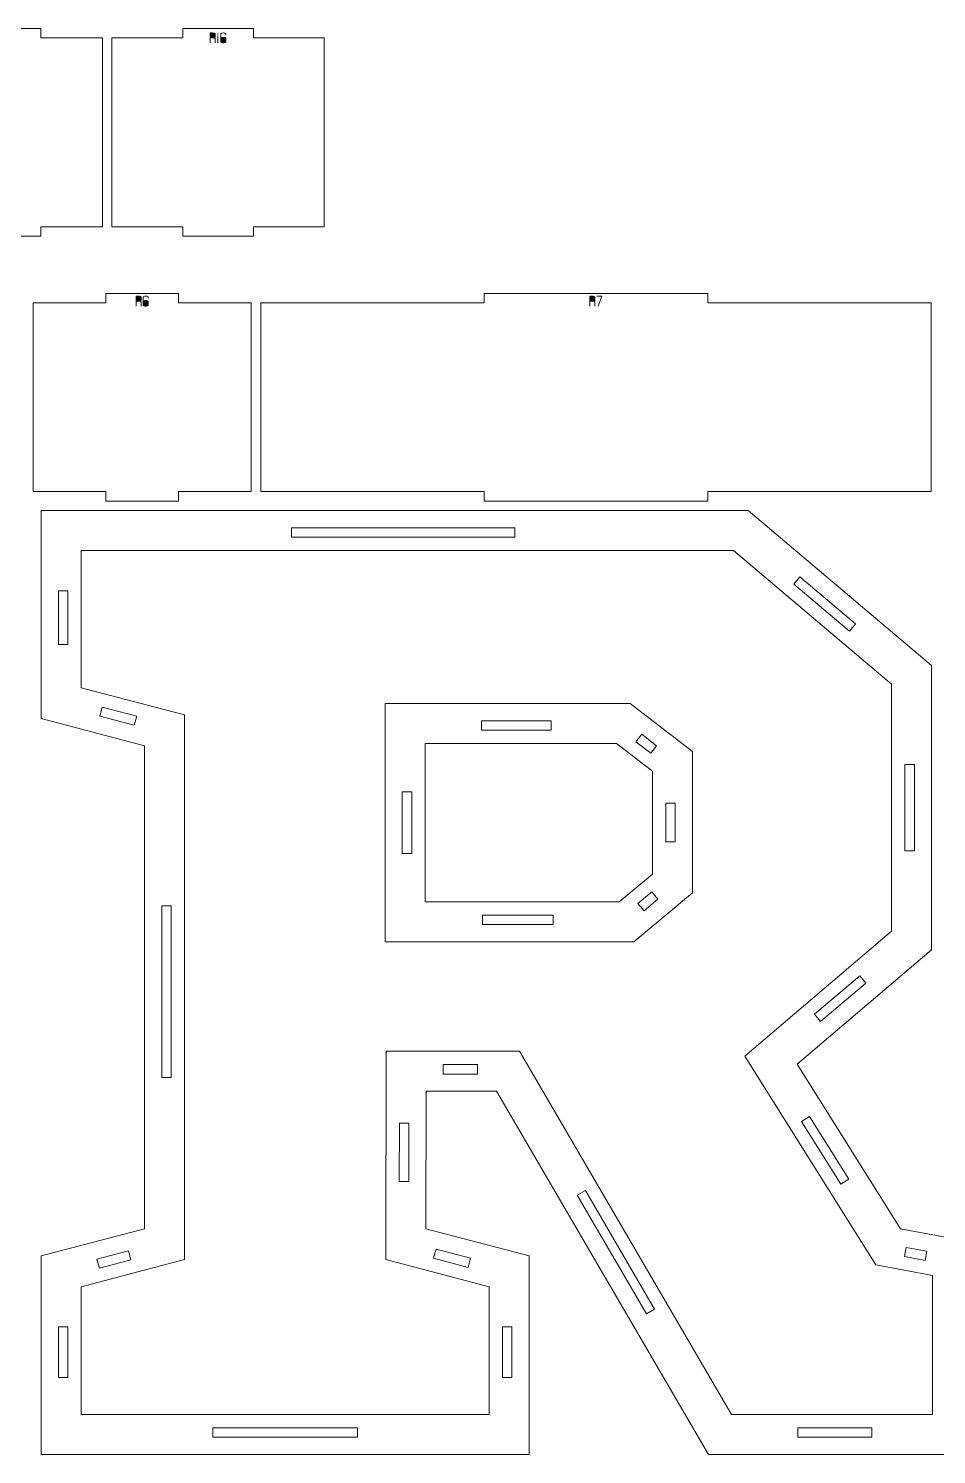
# Model space of a CAD drawing. Header units: centimetres. Extents: x -249 to 275, y -506 to 461.
# Drawn here: x 67.51 to 96.38, y 31.36 to 76.68 of the extents above; entities that cross this region are included whole.
import ezdxf

# ---------------------------------------------------------------- set-up
doc = ezdxf.new("R2010")
doc.units = ezdxf.units.CM
doc.header["$MEASUREMENT"] = 0
doc.layers.add('Capa 1', color=7, linetype='Continuous')

msp = doc.modelspace()

# ---------------------------------------------------------------- hatches: boundary and pattern name
at = {"layer": 'Capa 1', "true_color": 0x3e4095}
h = msp.add_hatch(color=175, dxfattribs=at)
edge = h.paths.add_edge_path()
edge.add_spline(control_points=[(73.36026, 76.38136), (73.39267, 76.3835), (73.41453, 76.3877), (73.42584, 76.39397), (73.43716, 76.40024), (73.44281, 76.40735), (73.44281, 76.4153), (73.44281, 76.4153), (73.44281, 76.50106), (73.44281, 76.50106), (73.44281, 76.51084), (73.43479, 76.51917), (73.41874, 76.52605), (73.40268, 76.53293), (73.38319, 76.53637), (73.36026, 76.53637), (73.36026, 76.53637), (73.28551, 76.53637), (73.28551, 76.53637), (73.28551, 76.53637), (73.28551, 76.38136), (73.28551, 76.38136), (73.28551, 76.38136), (73.36026, 76.38136), (73.36026, 76.38136)], knot_values=[0, 0, 0, 0, 0.125, 0.125, 0.125, 0.25, 0.25, 0.25, 0.375, 0.375, 0.375, 0.5, 0.5, 0.5, 0.625, 0.625, 0.625, 0.75, 0.75, 0.75, 0.875, 0.875, 0.875, 1, 1, 1, 1], degree=3, periodic=1)
h = msp.add_hatch(color=175, dxfattribs=at)
edge = h.paths.add_edge_path()
edge.add_spline(control_points=[(73.28551, 76.21993), (73.28551, 76.21993), (73.28551, 76.53637), (73.28551, 76.53637), (73.28551, 76.53637), (73.36026, 76.53637), (73.36026, 76.53637), (73.38319, 76.53637), (73.40268, 76.53293), (73.41874, 76.52605), (73.43479, 76.51917), (73.44281, 76.51084), (73.44281, 76.50106), (73.44281, 76.50106), (73.44281, 76.4153), (73.44281, 76.4153), (73.44281, 76.40735), (73.43716, 76.40024), (73.42584, 76.39397), (73.41453, 76.3877), (73.39267, 76.3835), (73.36026, 76.38136), (73.39267, 76.37922), (73.41453, 76.37502), (73.42584, 76.36875), (73.43716, 76.36248), (73.44281, 76.35537), (73.44281, 76.34742), (73.44281, 76.34742), (73.44281, 76.21993), (73.44281, 76.21993), (73.44281, 76.21993), (73.44281, 76.34742), (73.44281, 76.34742), (73.44281, 76.35537), (73.43716, 76.36248), (73.42584, 76.36875), (73.41453, 76.37502), (73.39267, 76.37922), (73.36026, 76.38136), (73.36026, 76.38136), (73.28551, 76.38136), (73.28551, 76.38136), (73.28551, 76.38136), (73.28551, 76.21993), (73.28551, 76.21993)], knot_values=[0, 0, 0, 0, 0.06666667, 0.06666667, 0.06666667, 0.13333333, 0.13333333, 0.13333333, 0.2, 0.2, 0.2, 0.26666667, 0.26666667, 0.26666667, 0.33333333, 0.33333333, 0.33333333, 0.4, 0.4, 0.4, 0.46666667, 0.46666667, 0.46666667, 0.53333333, 0.53333333, 0.53333333, 0.6, 0.6, 0.6, 0.66666667, 0.66666667, 0.66666667, 0.73333333, 0.73333333, 0.73333333, 0.8, 0.8, 0.8, 0.86666667, 0.86666667, 0.86666667, 0.93333333, 0.93333333, 0.93333333, 1, 1, 1, 1], degree=3, periodic=1)
h = msp.add_hatch(color=175, dxfattribs=at)
edge = h.paths.add_edge_path()
edge.add_spline(control_points=[(73.52077, 76.48271), (73.52077, 76.48271), (73.52123, 76.51527), (73.52123, 76.51527), (73.52123, 76.51527), (73.52077, 76.48271), (73.52077, 76.48271)], knot_values=[0, 0, 0, 0, 0.5, 0.5, 0.5, 1, 1, 1, 1], degree=3, periodic=1)
h = msp.add_hatch(color=175, dxfattribs=at)
edge = h.paths.add_edge_path()
edge.add_spline(control_points=[(73.52077, 76.21993), (73.52077, 76.21993), (73.52077, 76.45382), (73.52077, 76.45382), (73.52077, 76.45382), (73.52077, 76.21993), (73.52077, 76.21993)], knot_values=[0, 0, 0, 0, 0.5, 0.5, 0.5, 1, 1, 1, 1], degree=3, periodic=1)
h = msp.add_hatch(color=175, dxfattribs=at)
edge = h.paths.add_edge_path()
edge.add_spline(control_points=[(73.69826, 76.21993), (73.67472, 76.21993), (73.65507, 76.22337), (73.63933, 76.23025), (73.62358, 76.23713), (73.61571, 76.24546), (73.61571, 76.25524), (73.61571, 76.25524), (73.61571, 76.3621), (73.61571, 76.3621), (73.61571, 76.3621), (73.61571, 76.50106), (73.61571, 76.50106), (73.61571, 76.51084), (73.62358, 76.51917), (73.63933, 76.52605), (73.65507, 76.53293), (73.67472, 76.53637), (73.69826, 76.53637), (73.7218, 76.53637), (73.74145, 76.53293), (73.75719, 76.52605), (73.77294, 76.51917), (73.78081, 76.51084), (73.78081, 76.50106), (73.78081, 76.50106), (73.78081, 76.47538), (73.78081, 76.47538), (73.78081, 76.47538), (73.78081, 76.50106), (73.78081, 76.50106), (73.78081, 76.51084), (73.77294, 76.51917), (73.75719, 76.52605), (73.74145, 76.53293), (73.7218, 76.53637), (73.69826, 76.53637), (73.67472, 76.53637), (73.65507, 76.53293), (73.63933, 76.52605), (73.62358, 76.51917), (73.61571, 76.51084), (73.61571, 76.50106), (73.61571, 76.50106), (73.61571, 76.3621), (73.61571, 76.3621), (73.61571, 76.37127), (73.62526, 76.37945), (73.64437, 76.38663), (73.66348, 76.39382), (73.68144, 76.39741), (73.69826, 76.39741), (73.7218, 76.39741), (73.74145, 76.39397), (73.75719, 76.38709), (73.77294, 76.38021), (73.78081, 76.37188), (73.78081, 76.3621), (73.78081, 76.3621), (73.78081, 76.25524), (73.78081, 76.25524), (73.78081, 76.24546), (73.77294, 76.23713), (73.75719, 76.23025), (73.74145, 76.22337), (73.7218, 76.21993), (73.69826, 76.21993)], knot_values=[0, 0, 0, 0, 0.04545455, 0.04545455, 0.04545455, 0.09090909, 0.09090909, 0.09090909, 0.13636364, 0.13636364, 0.13636364, 0.18181818, 0.18181818, 0.18181818, 0.22727273, 0.22727273, 0.22727273, 0.27272727, 0.27272727, 0.27272727, 0.31818182, 0.31818182, 0.31818182, 0.36363636, 0.36363636, 0.36363636, 0.40909091, 0.40909091, 0.40909091, 0.45454545, 0.45454545, 0.45454545, 0.5, 0.5, 0.5, 0.54545455, 0.54545455, 0.54545455, 0.59090909, 0.59090909, 0.59090909, 0.63636364, 0.63636364, 0.63636364, 0.68181818, 0.68181818, 0.68181818, 0.72727273, 0.72727273, 0.72727273, 0.77272727, 0.77272727, 0.77272727, 0.81818182, 0.81818182, 0.81818182, 0.86363636, 0.86363636, 0.86363636, 0.90909091, 0.90909091, 0.90909091, 0.95454545, 0.95454545, 0.95454545, 1, 1, 1, 1], degree=3, periodic=1)
h = msp.add_hatch(color=175, dxfattribs=at)
edge = h.paths.add_edge_path()
edge.add_spline(control_points=[(73.61571, 76.25524), (73.61571, 76.24546), (73.62358, 76.23713), (73.63933, 76.23025), (73.65507, 76.22337), (73.67472, 76.21993), (73.69826, 76.21993), (73.7218, 76.21993), (73.74145, 76.22337), (73.75719, 76.23025), (73.77294, 76.23713), (73.78081, 76.24546), (73.78081, 76.25524), (73.78081, 76.25524), (73.78081, 76.3621), (73.78081, 76.3621), (73.78081, 76.37188), (73.77294, 76.38021), (73.75719, 76.38709), (73.74145, 76.39397), (73.7218, 76.39741), (73.69826, 76.39741), (73.68144, 76.39741), (73.66348, 76.39382), (73.64437, 76.38663), (73.62526, 76.37945), (73.61571, 76.37127), (73.61571, 76.3621), (73.61571, 76.3621), (73.61571, 76.25524), (73.61571, 76.25524)], knot_values=[0, 0, 0, 0, 0.1, 0.1, 0.1, 0.2, 0.2, 0.2, 0.3, 0.3, 0.3, 0.4, 0.4, 0.4, 0.5, 0.5, 0.5, 0.6, 0.6, 0.6, 0.7, 0.7, 0.7, 0.8, 0.8, 0.8, 0.9, 0.9, 0.9, 1, 1, 1, 1], degree=3, periodic=1)
h = msp.add_hatch(color=175, dxfattribs=at)
edge = h.paths.add_edge_path()
edge.add_spline(control_points=[(71.00427, 68.01522), (71.03668, 68.01736), (71.05854, 68.02156), (71.06985, 68.02783), (71.08117, 68.0341), (71.08682, 68.04121), (71.08682, 68.04916), (71.08682, 68.04916), (71.08682, 68.13492), (71.08682, 68.13492), (71.08682, 68.1447), (71.0788, 68.15303), (71.06275, 68.15991), (71.04669, 68.16679), (71.0272, 68.17023), (71.00427, 68.17023), (71.00427, 68.17023), (70.92952, 68.17023), (70.92952, 68.17023), (70.92952, 68.17023), (70.92952, 68.01522), (70.92952, 68.01522), (70.92952, 68.01522), (71.00427, 68.01522), (71.00427, 68.01522)], knot_values=[0, 0, 0, 0, 0.125, 0.125, 0.125, 0.25, 0.25, 0.25, 0.375, 0.375, 0.375, 0.5, 0.5, 0.5, 0.625, 0.625, 0.625, 0.75, 0.75, 0.75, 0.875, 0.875, 0.875, 1, 1, 1, 1], degree=3, periodic=1)
h = msp.add_hatch(color=175, dxfattribs=at)
edge = h.paths.add_edge_path()
edge.add_spline(control_points=[(70.92952, 67.85379), (70.92952, 67.85379), (70.92952, 68.17023), (70.92952, 68.17023), (70.92952, 68.17023), (71.00427, 68.17023), (71.00427, 68.17023), (71.0272, 68.17023), (71.04669, 68.16679), (71.06275, 68.15991), (71.0788, 68.15303), (71.08682, 68.1447), (71.08682, 68.13492), (71.08682, 68.13492), (71.08682, 68.04916), (71.08682, 68.04916), (71.08682, 68.04121), (71.08117, 68.0341), (71.06985, 68.02783), (71.05854, 68.02156), (71.03668, 68.01736), (71.00427, 68.01522), (71.03668, 68.01308), (71.05854, 68.00888), (71.06985, 68.00261), (71.08117, 67.99634), (71.08682, 67.98923), (71.08682, 67.98128), (71.08682, 67.98128), (71.08682, 67.85379), (71.08682, 67.85379), (71.08682, 67.85379), (71.08682, 67.98128), (71.08682, 67.98128), (71.08682, 67.98923), (71.08117, 67.99634), (71.06985, 68.00261), (71.05854, 68.00888), (71.03668, 68.01308), (71.00427, 68.01522), (71.00427, 68.01522), (70.92952, 68.01522), (70.92952, 68.01522), (70.92952, 68.01522), (70.92952, 67.85379), (70.92952, 67.85379)], knot_values=[0, 0, 0, 0, 0.06666667, 0.06666667, 0.06666667, 0.13333333, 0.13333333, 0.13333333, 0.2, 0.2, 0.2, 0.26666667, 0.26666667, 0.26666667, 0.33333333, 0.33333333, 0.33333333, 0.4, 0.4, 0.4, 0.46666667, 0.46666667, 0.46666667, 0.53333333, 0.53333333, 0.53333333, 0.6, 0.6, 0.6, 0.66666667, 0.66666667, 0.66666667, 0.73333333, 0.73333333, 0.73333333, 0.8, 0.8, 0.8, 0.86666667, 0.86666667, 0.86666667, 0.93333333, 0.93333333, 0.93333333, 1, 1, 1, 1], degree=3, periodic=1)
h = msp.add_hatch(color=175, dxfattribs=at)
edge = h.paths.add_edge_path()
edge.add_spline(control_points=[(71.2322, 67.85379), (71.20866, 67.85379), (71.18901, 67.85723), (71.17327, 67.86411), (71.15752, 67.87099), (71.14965, 67.87932), (71.14965, 67.8891), (71.14965, 67.8891), (71.14965, 67.99596), (71.14965, 67.99596), (71.14965, 67.99596), (71.14965, 68.13492), (71.14965, 68.13492), (71.14965, 68.1447), (71.15752, 68.15303), (71.17327, 68.15991), (71.18901, 68.16679), (71.20866, 68.17023), (71.2322, 68.17023), (71.25574, 68.17023), (71.27539, 68.16679), (71.29113, 68.15991), (71.30688, 68.15303), (71.31475, 68.1447), (71.31475, 68.13492), (71.31475, 68.13492), (71.31475, 68.10924), (71.31475, 68.10924), (71.31475, 68.10924), (71.31475, 68.13492), (71.31475, 68.13492), (71.31475, 68.1447), (71.30688, 68.15303), (71.29113, 68.15991), (71.27539, 68.16679), (71.25574, 68.17023), (71.2322, 68.17023), (71.20866, 68.17023), (71.18901, 68.16679), (71.17327, 68.15991), (71.15752, 68.15303), (71.14965, 68.1447), (71.14965, 68.13492), (71.14965, 68.13492), (71.14965, 67.99596), (71.14965, 67.99596), (71.14965, 68.00513), (71.1592, 68.01331), (71.17831, 68.02049), (71.19742, 68.02768), (71.21538, 68.03127), (71.2322, 68.03127), (71.25574, 68.03127), (71.27539, 68.02783), (71.29113, 68.02095), (71.30688, 68.01407), (71.31475, 68.00574), (71.31475, 67.99596), (71.31475, 67.99596), (71.31475, 67.8891), (71.31475, 67.8891), (71.31475, 67.87932), (71.30688, 67.87099), (71.29113, 67.86411), (71.27539, 67.85723), (71.25574, 67.85379), (71.2322, 67.85379)], knot_values=[0, 0, 0, 0, 0.04545455, 0.04545455, 0.04545455, 0.09090909, 0.09090909, 0.09090909, 0.13636364, 0.13636364, 0.13636364, 0.18181818, 0.18181818, 0.18181818, 0.22727273, 0.22727273, 0.22727273, 0.27272727, 0.27272727, 0.27272727, 0.31818182, 0.31818182, 0.31818182, 0.36363636, 0.36363636, 0.36363636, 0.40909091, 0.40909091, 0.40909091, 0.45454545, 0.45454545, 0.45454545, 0.5, 0.5, 0.5, 0.54545455, 0.54545455, 0.54545455, 0.59090909, 0.59090909, 0.59090909, 0.63636364, 0.63636364, 0.63636364, 0.68181818, 0.68181818, 0.68181818, 0.72727273, 0.72727273, 0.72727273, 0.77272727, 0.77272727, 0.77272727, 0.81818182, 0.81818182, 0.81818182, 0.86363636, 0.86363636, 0.86363636, 0.90909091, 0.90909091, 0.90909091, 0.95454545, 0.95454545, 0.95454545, 1, 1, 1, 1], degree=3, periodic=1)
h = msp.add_hatch(color=175, dxfattribs=at)
edge = h.paths.add_edge_path()
edge.add_spline(control_points=[(71.14965, 67.8891), (71.14965, 67.87932), (71.15752, 67.87099), (71.17327, 67.86411), (71.18901, 67.85723), (71.20866, 67.85379), (71.2322, 67.85379), (71.25574, 67.85379), (71.27539, 67.85723), (71.29113, 67.86411), (71.30688, 67.87099), (71.31475, 67.87932), (71.31475, 67.8891), (71.31475, 67.8891), (71.31475, 67.99596), (71.31475, 67.99596), (71.31475, 68.00574), (71.30688, 68.01407), (71.29113, 68.02095), (71.27539, 68.02783), (71.25574, 68.03127), (71.2322, 68.03127), (71.21538, 68.03127), (71.19742, 68.02768), (71.17831, 68.02049), (71.1592, 68.01331), (71.14965, 68.00513), (71.14965, 67.99596), (71.14965, 67.99596), (71.14965, 67.8891), (71.14965, 67.8891)], knot_values=[0, 0, 0, 0, 0.1, 0.1, 0.1, 0.2, 0.2, 0.2, 0.3, 0.3, 0.3, 0.4, 0.4, 0.4, 0.5, 0.5, 0.5, 0.6, 0.6, 0.6, 0.7, 0.7, 0.7, 0.8, 0.8, 0.8, 0.9, 0.9, 0.9, 1, 1, 1, 1], degree=3, periodic=1)
h = msp.add_hatch(color=175, dxfattribs=at)
edge = h.paths.add_edge_path()
edge.add_spline(control_points=[(85.4336, 68.01522), (85.46601, 68.01736), (85.48787, 68.02156), (85.49918, 68.02783), (85.5105, 68.0341), (85.51615, 68.04121), (85.51615, 68.04916), (85.51615, 68.04916), (85.51615, 68.13492), (85.51615, 68.13492), (85.51615, 68.1447), (85.50813, 68.15303), (85.49208, 68.15991), (85.47602, 68.16679), (85.45653, 68.17023), (85.4336, 68.17023), (85.4336, 68.17023), (85.35885, 68.17023), (85.35885, 68.17023), (85.35885, 68.17023), (85.35885, 68.01522), (85.35885, 68.01522), (85.35885, 68.01522), (85.4336, 68.01522), (85.4336, 68.01522)], knot_values=[0, 0, 0, 0, 0.125, 0.125, 0.125, 0.25, 0.25, 0.25, 0.375, 0.375, 0.375, 0.5, 0.5, 0.5, 0.625, 0.625, 0.625, 0.75, 0.75, 0.75, 0.875, 0.875, 0.875, 1, 1, 1, 1], degree=3, periodic=1)
h = msp.add_hatch(color=175, dxfattribs=at)
edge = h.paths.add_edge_path()
edge.add_spline(control_points=[(85.35885, 67.85379), (85.35885, 67.85379), (85.35885, 68.17023), (85.35885, 68.17023), (85.35885, 68.17023), (85.4336, 68.17023), (85.4336, 68.17023), (85.45653, 68.17023), (85.47602, 68.16679), (85.49208, 68.15991), (85.50813, 68.15303), (85.51615, 68.1447), (85.51615, 68.13492), (85.51615, 68.13492), (85.51615, 68.04916), (85.51615, 68.04916), (85.51615, 68.04121), (85.5105, 68.0341), (85.49918, 68.02783), (85.48787, 68.02156), (85.46601, 68.01736), (85.4336, 68.01522), (85.46601, 68.01308), (85.48787, 68.00888), (85.49918, 68.00261), (85.5105, 67.99634), (85.51615, 67.98923), (85.51615, 67.98128), (85.51615, 67.98128), (85.51615, 67.85379), (85.51615, 67.85379), (85.51615, 67.85379), (85.51615, 67.98128), (85.51615, 67.98128), (85.51615, 67.98923), (85.5105, 67.99634), (85.49918, 68.00261), (85.48787, 68.00888), (85.46601, 68.01308), (85.4336, 68.01522), (85.4336, 68.01522), (85.35885, 68.01522), (85.35885, 68.01522), (85.35885, 68.01522), (85.35885, 67.85379), (85.35885, 67.85379)], knot_values=[0, 0, 0, 0, 0.06666667, 0.06666667, 0.06666667, 0.13333333, 0.13333333, 0.13333333, 0.2, 0.2, 0.2, 0.26666667, 0.26666667, 0.26666667, 0.33333333, 0.33333333, 0.33333333, 0.4, 0.4, 0.4, 0.46666667, 0.46666667, 0.46666667, 0.53333333, 0.53333333, 0.53333333, 0.6, 0.6, 0.6, 0.66666667, 0.66666667, 0.66666667, 0.73333333, 0.73333333, 0.73333333, 0.8, 0.8, 0.8, 0.86666667, 0.86666667, 0.86666667, 0.93333333, 0.93333333, 0.93333333, 1, 1, 1, 1], degree=3, periodic=1)
h = msp.add_hatch(color=175, dxfattribs=at)
edge = h.paths.add_edge_path()
edge.add_spline(control_points=[(85.6175, 67.85379), (85.6175, 67.85379), (85.73858, 68.17023), (85.73858, 68.17023), (85.73858, 68.17023), (85.57898, 68.17023), (85.57898, 68.17023), (85.57898, 68.17023), (85.73858, 68.17023), (85.73858, 68.17023), (85.73858, 68.17023), (85.6175, 67.85379), (85.6175, 67.85379)], knot_values=[0, 0, 0, 0, 0.25, 0.25, 0.25, 0.5, 0.5, 0.5, 0.75, 0.75, 0.75, 1, 1, 1, 1], degree=3, periodic=1)

# ---------------------------------------------------------------- linework, layer by layer
at = {"layer": 'Capa 1', "color": 240, "lineweight": 20}
for points in [[(63.98243, 76.37713), (63.98243, 76.37713), (63.98243, 70.37713), (63.98243, 70.37713), (63.98243, 70.37713), (65.94047, 70.37713), (65.94047, 70.37713), (65.94047, 70.37713), (65.94047, 70.07713), (65.94047, 70.07713), (65.94047, 70.07713), (67.8985, 70.07713), (67.8985, 70.07713), (67.8985, 70.07713), (67.8985, 70.37713), (67.8985, 70.37713), (67.8985, 70.37713), (69.85654, 70.37713), (69.85654, 70.37713), (69.85654, 70.37713), (69.85654, 76.37713), (69.85654, 76.37713), (69.85654, 76.37713), (67.8985, 76.37713), (67.8985, 76.37713), (67.8985, 76.37713), (67.8985, 76.67713), (67.8985, 76.67713), (67.8985, 76.67713), (65.94047, 76.67713), (65.94047, 76.67713), (65.94047, 76.67713), (65.94047, 76.37713), (65.94047, 76.37713), (65.94047, 76.37713), (63.98243, 76.37713), (63.98243, 76.37713)], [(70.15654, 76.37713), (70.15654, 76.37713), (70.15654, 70.37713), (70.15654, 70.37713), (70.15654, 70.37713), (72.40762, 70.37713), (72.40762, 70.37713), (72.40762, 70.37713), (72.40762, 70.07713), (72.40762, 70.07713), (72.40762, 70.07713), (74.65869, 70.07713), (74.65869, 70.07713), (74.65869, 70.07713), (74.65869, 70.37713), (74.65869, 70.37713), (74.65869, 70.37713), (76.90977, 70.37713), (76.90977, 70.37713), (76.90977, 70.37713), (76.90977, 76.37713), (76.90977, 76.37713), (76.90977, 76.37713), (74.65869, 76.37713), (74.65869, 76.37713), (74.65869, 76.37713), (74.65869, 76.67713), (74.65869, 76.67713), (74.65869, 76.67713), (72.40762, 76.67713), (72.40762, 76.67713), (72.40762, 76.67713), (72.40762, 76.37713), (72.40762, 76.37713), (72.40762, 76.37713), (70.15654, 76.37713), (70.15654, 76.37713)], [(67.6553, 67.96019), (67.6553, 67.96019), (67.6553, 61.96019), (67.6553, 61.96019), (67.6553, 61.96019), (69.96653, 61.96019), (69.96653, 61.96019), (69.96653, 61.96019), (69.96653, 61.66019), (69.96653, 61.66019), (69.96653, 61.66019), (72.27776, 61.66019), (72.27776, 61.66019), (72.27776, 61.66019), (72.27776, 61.96019), (72.27776, 61.96019), (72.27776, 61.96019), (74.58898, 61.96019), (74.58898, 61.96019), (74.58898, 61.96019), (74.58898, 67.96019), (74.58898, 67.96019), (74.58898, 67.96019), (72.27776, 67.96019), (72.27776, 67.96019), (72.27776, 67.96019), (72.27776, 68.26019), (72.27776, 68.26019), (72.27776, 68.26019), (69.96653, 68.26019), (69.96653, 68.26019), (69.96653, 68.26019), (69.96653, 67.96019), (69.96653, 67.96019), (69.96653, 67.96019), (67.6553, 67.96019), (67.6553, 67.96019)], [(74.88898, 67.96019), (74.88898, 67.96019), (74.88898, 61.96019), (74.88898, 61.96019), (74.88898, 61.96019), (81.99547, 61.96019), (81.99547, 61.96019), (81.99547, 61.96019), (81.99547, 61.66019), (81.99547, 61.66019), (81.99547, 61.66019), (89.10196, 61.66019), (89.10196, 61.66019), (89.10196, 61.66019), (89.10196, 61.96019), (89.10196, 61.96019), (89.10196, 61.96019), (96.20845, 61.96019), (96.20845, 61.96019), (96.20845, 61.96019), (96.20845, 67.96019), (96.20845, 67.96019), (96.20845, 67.96019), (89.10196, 67.96019), (89.10196, 67.96019), (89.10196, 67.96019), (89.10196, 68.26019), (89.10196, 68.26019), (89.10196, 68.26019), (81.99547, 68.26019), (81.99547, 68.26019), (81.99547, 68.26019), (81.99547, 67.96019), (81.99547, 67.96019), (81.99547, 67.96019), (74.88898, 67.96019), (74.88898, 67.96019)]]:
    msp.add_open_spline(points, degree=3, knots=[0, 0, 0, 0, 0.08333333, 0.08333333, 0.08333333, 0.16666667, 0.16666667, 0.16666667, 0.25, 0.25, 0.25, 0.33333333, 0.33333333, 0.33333333, 0.41666667, 0.41666667, 0.41666667, 0.5, 0.5, 0.5, 0.58333333, 0.58333333, 0.58333333, 0.66666667, 0.66666667, 0.66666667, 0.75, 0.75, 0.75, 0.83333333, 0.83333333, 0.83333333, 0.91666667, 0.91666667, 0.91666667, 1, 1, 1, 1], dxfattribs=at)
at = {"layer": 'Capa 1', "color": 114, "lineweight": 9}
for points, knots in [([(73.36026, 76.38136), (73.39267, 76.3835), (73.41453, 76.3877), (73.42584, 76.39397), (73.43716, 76.40024), (73.44281, 76.40735), (73.44281, 76.4153), (73.44281, 76.4153), (73.44281, 76.50106), (73.44281, 76.50106), (73.44281, 76.51084), (73.43479, 76.51917), (73.41874, 76.52605), (73.40268, 76.53293), (73.38319, 76.53637), (73.36026, 76.53637), (73.36026, 76.53637), (73.28551, 76.53637), (73.28551, 76.53637), (73.28551, 76.53637), (73.28551, 76.38136), (73.28551, 76.38136), (73.28551, 76.38136), (73.36026, 76.38136), (73.36026, 76.38136)], [0, 0, 0, 0, 0.125, 0.125, 0.125, 0.25, 0.25, 0.25, 0.375, 0.375, 0.375, 0.5, 0.5, 0.5, 0.625, 0.625, 0.625, 0.75, 0.75, 0.75, 0.875, 0.875, 0.875, 1, 1, 1, 1]), ([(73.28551, 76.21993), (73.28551, 76.21993), (73.28551, 76.53637), (73.28551, 76.53637), (73.28551, 76.53637), (73.36026, 76.53637), (73.36026, 76.53637), (73.38319, 76.53637), (73.40268, 76.53293), (73.41874, 76.52605), (73.43479, 76.51917), (73.44281, 76.51084), (73.44281, 76.50106), (73.44281, 76.50106), (73.44281, 76.4153), (73.44281, 76.4153), (73.44281, 76.40735), (73.43716, 76.40024), (73.42584, 76.39397), (73.41453, 76.3877), (73.39267, 76.3835), (73.36026, 76.38136), (73.39267, 76.37922), (73.41453, 76.37502), (73.42584, 76.36875), (73.43716, 76.36248), (73.44281, 76.35537), (73.44281, 76.34742), (73.44281, 76.34742), (73.44281, 76.21993), (73.44281, 76.21993), (73.44281, 76.21993), (73.44281, 76.34742), (73.44281, 76.34742), (73.44281, 76.35537), (73.43716, 76.36248), (73.42584, 76.36875), (73.41453, 76.37502), (73.39267, 76.37922), (73.36026, 76.38136), (73.36026, 76.38136), (73.28551, 76.38136), (73.28551, 76.38136), (73.28551, 76.38136), (73.28551, 76.21993), (73.28551, 76.21993)], [0, 0, 0, 0, 0.06666667, 0.06666667, 0.06666667, 0.13333333, 0.13333333, 0.13333333, 0.2, 0.2, 0.2, 0.26666667, 0.26666667, 0.26666667, 0.33333333, 0.33333333, 0.33333333, 0.4, 0.4, 0.4, 0.46666667, 0.46666667, 0.46666667, 0.53333333, 0.53333333, 0.53333333, 0.6, 0.6, 0.6, 0.66666667, 0.66666667, 0.66666667, 0.73333333, 0.73333333, 0.73333333, 0.8, 0.8, 0.8, 0.86666667, 0.86666667, 0.86666667, 0.93333333, 0.93333333, 0.93333333, 1, 1, 1, 1]), ([(73.52077, 76.48271), (73.52077, 76.48271), (73.52123, 76.51527), (73.52123, 76.51527), (73.52123, 76.51527), (73.52077, 76.48271), (73.52077, 76.48271)], [0, 0, 0, 0, 0.5, 0.5, 0.5, 1, 1, 1, 1]), ([(73.52077, 76.21993), (73.52077, 76.21993), (73.52077, 76.45382), (73.52077, 76.45382), (73.52077, 76.45382), (73.52077, 76.21993), (73.52077, 76.21993)], [0, 0, 0, 0, 0.5, 0.5, 0.5, 1, 1, 1, 1]), ([(73.69826, 76.21993), (73.67472, 76.21993), (73.65507, 76.22337), (73.63933, 76.23025), (73.62358, 76.23713), (73.61571, 76.24546), (73.61571, 76.25524), (73.61571, 76.25524), (73.61571, 76.3621), (73.61571, 76.3621), (73.61571, 76.3621), (73.61571, 76.50106), (73.61571, 76.50106), (73.61571, 76.51084), (73.62358, 76.51917), (73.63933, 76.52605), (73.65507, 76.53293), (73.67472, 76.53637), (73.69826, 76.53637), (73.7218, 76.53637), (73.74145, 76.53293), (73.75719, 76.52605), (73.77294, 76.51917), (73.78081, 76.51084), (73.78081, 76.50106), (73.78081, 76.50106), (73.78081, 76.47538), (73.78081, 76.47538), (73.78081, 76.47538), (73.78081, 76.50106), (73.78081, 76.50106), (73.78081, 76.51084), (73.77294, 76.51917), (73.75719, 76.52605), (73.74145, 76.53293), (73.7218, 76.53637), (73.69826, 76.53637), (73.67472, 76.53637), (73.65507, 76.53293), (73.63933, 76.52605), (73.62358, 76.51917), (73.61571, 76.51084), (73.61571, 76.50106), (73.61571, 76.50106), (73.61571, 76.3621), (73.61571, 76.3621), (73.61571, 76.37127), (73.62526, 76.37945), (73.64437, 76.38663), (73.66348, 76.39382), (73.68144, 76.39741), (73.69826, 76.39741), (73.7218, 76.39741), (73.74145, 76.39397), (73.75719, 76.38709), (73.77294, 76.38021), (73.78081, 76.37188), (73.78081, 76.3621), (73.78081, 76.3621), (73.78081, 76.25524), (73.78081, 76.25524), (73.78081, 76.24546), (73.77294, 76.23713), (73.75719, 76.23025), (73.74145, 76.22337), (73.7218, 76.21993), (73.69826, 76.21993)], [0, 0, 0, 0, 0.04545455, 0.04545455, 0.04545455, 0.09090909, 0.09090909, 0.09090909, 0.13636364, 0.13636364, 0.13636364, 0.18181818, 0.18181818, 0.18181818, 0.22727273, 0.22727273, 0.22727273, 0.27272727, 0.27272727, 0.27272727, 0.31818182, 0.31818182, 0.31818182, 0.36363636, 0.36363636, 0.36363636, 0.40909091, 0.40909091, 0.40909091, 0.45454545, 0.45454545, 0.45454545, 0.5, 0.5, 0.5, 0.54545455, 0.54545455, 0.54545455, 0.59090909, 0.59090909, 0.59090909, 0.63636364, 0.63636364, 0.63636364, 0.68181818, 0.68181818, 0.68181818, 0.72727273, 0.72727273, 0.72727273, 0.77272727, 0.77272727, 0.77272727, 0.81818182, 0.81818182, 0.81818182, 0.86363636, 0.86363636, 0.86363636, 0.90909091, 0.90909091, 0.90909091, 0.95454545, 0.95454545, 0.95454545, 1, 1, 1, 1]), ([(73.61571, 76.25524), (73.61571, 76.24546), (73.62358, 76.23713), (73.63933, 76.23025), (73.65507, 76.22337), (73.67472, 76.21993), (73.69826, 76.21993), (73.7218, 76.21993), (73.74145, 76.22337), (73.75719, 76.23025), (73.77294, 76.23713), (73.78081, 76.24546), (73.78081, 76.25524), (73.78081, 76.25524), (73.78081, 76.3621), (73.78081, 76.3621), (73.78081, 76.37188), (73.77294, 76.38021), (73.75719, 76.38709), (73.74145, 76.39397), (73.7218, 76.39741), (73.69826, 76.39741), (73.68144, 76.39741), (73.66348, 76.39382), (73.64437, 76.38663), (73.62526, 76.37945), (73.61571, 76.37127), (73.61571, 76.3621), (73.61571, 76.3621), (73.61571, 76.25524), (73.61571, 76.25524)], [0, 0, 0, 0, 0.1, 0.1, 0.1, 0.2, 0.2, 0.2, 0.3, 0.3, 0.3, 0.4, 0.4, 0.4, 0.5, 0.5, 0.5, 0.6, 0.6, 0.6, 0.7, 0.7, 0.7, 0.8, 0.8, 0.8, 0.9, 0.9, 0.9, 1, 1, 1, 1]), ([(71.00427, 68.01522), (71.03668, 68.01736), (71.05854, 68.02156), (71.06985, 68.02783), (71.08117, 68.0341), (71.08682, 68.04121), (71.08682, 68.04916), (71.08682, 68.04916), (71.08682, 68.13492), (71.08682, 68.13492), (71.08682, 68.1447), (71.0788, 68.15303), (71.06275, 68.15991), (71.04669, 68.16679), (71.0272, 68.17023), (71.00427, 68.17023), (71.00427, 68.17023), (70.92952, 68.17023), (70.92952, 68.17023), (70.92952, 68.17023), (70.92952, 68.01522), (70.92952, 68.01522), (70.92952, 68.01522), (71.00427, 68.01522), (71.00427, 68.01522)], [0, 0, 0, 0, 0.125, 0.125, 0.125, 0.25, 0.25, 0.25, 0.375, 0.375, 0.375, 0.5, 0.5, 0.5, 0.625, 0.625, 0.625, 0.75, 0.75, 0.75, 0.875, 0.875, 0.875, 1, 1, 1, 1]), ([(70.92952, 67.85379), (70.92952, 67.85379), (70.92952, 68.17023), (70.92952, 68.17023), (70.92952, 68.17023), (71.00427, 68.17023), (71.00427, 68.17023), (71.0272, 68.17023), (71.04669, 68.16679), (71.06275, 68.15991), (71.0788, 68.15303), (71.08682, 68.1447), (71.08682, 68.13492), (71.08682, 68.13492), (71.08682, 68.04916), (71.08682, 68.04916), (71.08682, 68.04121), (71.08117, 68.0341), (71.06985, 68.02783), (71.05854, 68.02156), (71.03668, 68.01736), (71.00427, 68.01522), (71.03668, 68.01308), (71.05854, 68.00888), (71.06985, 68.00261), (71.08117, 67.99634), (71.08682, 67.98923), (71.08682, 67.98128), (71.08682, 67.98128), (71.08682, 67.85379), (71.08682, 67.85379), (71.08682, 67.85379), (71.08682, 67.98128), (71.08682, 67.98128), (71.08682, 67.98923), (71.08117, 67.99634), (71.06985, 68.00261), (71.05854, 68.00888), (71.03668, 68.01308), (71.00427, 68.01522), (71.00427, 68.01522), (70.92952, 68.01522), (70.92952, 68.01522), (70.92952, 68.01522), (70.92952, 67.85379), (70.92952, 67.85379)], [0, 0, 0, 0, 0.06666667, 0.06666667, 0.06666667, 0.13333333, 0.13333333, 0.13333333, 0.2, 0.2, 0.2, 0.26666667, 0.26666667, 0.26666667, 0.33333333, 0.33333333, 0.33333333, 0.4, 0.4, 0.4, 0.46666667, 0.46666667, 0.46666667, 0.53333333, 0.53333333, 0.53333333, 0.6, 0.6, 0.6, 0.66666667, 0.66666667, 0.66666667, 0.73333333, 0.73333333, 0.73333333, 0.8, 0.8, 0.8, 0.86666667, 0.86666667, 0.86666667, 0.93333333, 0.93333333, 0.93333333, 1, 1, 1, 1]), ([(71.2322, 67.85379), (71.20866, 67.85379), (71.18901, 67.85723), (71.17327, 67.86411), (71.15752, 67.87099), (71.14965, 67.87932), (71.14965, 67.8891), (71.14965, 67.8891), (71.14965, 67.99596), (71.14965, 67.99596), (71.14965, 67.99596), (71.14965, 68.13492), (71.14965, 68.13492), (71.14965, 68.1447), (71.15752, 68.15303), (71.17327, 68.15991), (71.18901, 68.16679), (71.20866, 68.17023), (71.2322, 68.17023), (71.25574, 68.17023), (71.27539, 68.16679), (71.29113, 68.15991), (71.30688, 68.15303), (71.31475, 68.1447), (71.31475, 68.13492), (71.31475, 68.13492), (71.31475, 68.10924), (71.31475, 68.10924), (71.31475, 68.10924), (71.31475, 68.13492), (71.31475, 68.13492), (71.31475, 68.1447), (71.30688, 68.15303), (71.29113, 68.15991), (71.27539, 68.16679), (71.25574, 68.17023), (71.2322, 68.17023), (71.20866, 68.17023), (71.18901, 68.16679), (71.17327, 68.15991), (71.15752, 68.15303), (71.14965, 68.1447), (71.14965, 68.13492), (71.14965, 68.13492), (71.14965, 67.99596), (71.14965, 67.99596), (71.14965, 68.00513), (71.1592, 68.01331), (71.17831, 68.02049), (71.19742, 68.02768), (71.21538, 68.03127), (71.2322, 68.03127), (71.25574, 68.03127), (71.27539, 68.02783), (71.29113, 68.02095), (71.30688, 68.01407), (71.31475, 68.00574), (71.31475, 67.99596), (71.31475, 67.99596), (71.31475, 67.8891), (71.31475, 67.8891), (71.31475, 67.87932), (71.30688, 67.87099), (71.29113, 67.86411), (71.27539, 67.85723), (71.25574, 67.85379), (71.2322, 67.85379)], [0, 0, 0, 0, 0.04545455, 0.04545455, 0.04545455, 0.09090909, 0.09090909, 0.09090909, 0.13636364, 0.13636364, 0.13636364, 0.18181818, 0.18181818, 0.18181818, 0.22727273, 0.22727273, 0.22727273, 0.27272727, 0.27272727, 0.27272727, 0.31818182, 0.31818182, 0.31818182, 0.36363636, 0.36363636, 0.36363636, 0.40909091, 0.40909091, 0.40909091, 0.45454545, 0.45454545, 0.45454545, 0.5, 0.5, 0.5, 0.54545455, 0.54545455, 0.54545455, 0.59090909, 0.59090909, 0.59090909, 0.63636364, 0.63636364, 0.63636364, 0.68181818, 0.68181818, 0.68181818, 0.72727273, 0.72727273, 0.72727273, 0.77272727, 0.77272727, 0.77272727, 0.81818182, 0.81818182, 0.81818182, 0.86363636, 0.86363636, 0.86363636, 0.90909091, 0.90909091, 0.90909091, 0.95454545, 0.95454545, 0.95454545, 1, 1, 1, 1]), ([(71.14965, 67.8891), (71.14965, 67.87932), (71.15752, 67.87099), (71.17327, 67.86411), (71.18901, 67.85723), (71.20866, 67.85379), (71.2322, 67.85379), (71.25574, 67.85379), (71.27539, 67.85723), (71.29113, 67.86411), (71.30688, 67.87099), (71.31475, 67.87932), (71.31475, 67.8891), (71.31475, 67.8891), (71.31475, 67.99596), (71.31475, 67.99596), (71.31475, 68.00574), (71.30688, 68.01407), (71.29113, 68.02095), (71.27539, 68.02783), (71.25574, 68.03127), (71.2322, 68.03127), (71.21538, 68.03127), (71.19742, 68.02768), (71.17831, 68.02049), (71.1592, 68.01331), (71.14965, 68.00513), (71.14965, 67.99596), (71.14965, 67.99596), (71.14965, 67.8891), (71.14965, 67.8891)], [0, 0, 0, 0, 0.1, 0.1, 0.1, 0.2, 0.2, 0.2, 0.3, 0.3, 0.3, 0.4, 0.4, 0.4, 0.5, 0.5, 0.5, 0.6, 0.6, 0.6, 0.7, 0.7, 0.7, 0.8, 0.8, 0.8, 0.9, 0.9, 0.9, 1, 1, 1, 1]), ([(85.4336, 68.01522), (85.46601, 68.01736), (85.48787, 68.02156), (85.49918, 68.02783), (85.5105, 68.0341), (85.51615, 68.04121), (85.51615, 68.04916), (85.51615, 68.04916), (85.51615, 68.13492), (85.51615, 68.13492), (85.51615, 68.1447), (85.50813, 68.15303), (85.49208, 68.15991), (85.47602, 68.16679), (85.45653, 68.17023), (85.4336, 68.17023), (85.4336, 68.17023), (85.35885, 68.17023), (85.35885, 68.17023), (85.35885, 68.17023), (85.35885, 68.01522), (85.35885, 68.01522), (85.35885, 68.01522), (85.4336, 68.01522), (85.4336, 68.01522)], [0, 0, 0, 0, 0.125, 0.125, 0.125, 0.25, 0.25, 0.25, 0.375, 0.375, 0.375, 0.5, 0.5, 0.5, 0.625, 0.625, 0.625, 0.75, 0.75, 0.75, 0.875, 0.875, 0.875, 1, 1, 1, 1]), ([(85.35885, 67.85379), (85.35885, 67.85379), (85.35885, 68.17023), (85.35885, 68.17023), (85.35885, 68.17023), (85.4336, 68.17023), (85.4336, 68.17023), (85.45653, 68.17023), (85.47602, 68.16679), (85.49208, 68.15991), (85.50813, 68.15303), (85.51615, 68.1447), (85.51615, 68.13492), (85.51615, 68.13492), (85.51615, 68.04916), (85.51615, 68.04916), (85.51615, 68.04121), (85.5105, 68.0341), (85.49918, 68.02783), (85.48787, 68.02156), (85.46601, 68.01736), (85.4336, 68.01522), (85.46601, 68.01308), (85.48787, 68.00888), (85.49918, 68.00261), (85.5105, 67.99634), (85.51615, 67.98923), (85.51615, 67.98128), (85.51615, 67.98128), (85.51615, 67.85379), (85.51615, 67.85379), (85.51615, 67.85379), (85.51615, 67.98128), (85.51615, 67.98128), (85.51615, 67.98923), (85.5105, 67.99634), (85.49918, 68.00261), (85.48787, 68.00888), (85.46601, 68.01308), (85.4336, 68.01522), (85.4336, 68.01522), (85.35885, 68.01522), (85.35885, 68.01522), (85.35885, 68.01522), (85.35885, 67.85379), (85.35885, 67.85379)], [0, 0, 0, 0, 0.06666667, 0.06666667, 0.06666667, 0.13333333, 0.13333333, 0.13333333, 0.2, 0.2, 0.2, 0.26666667, 0.26666667, 0.26666667, 0.33333333, 0.33333333, 0.33333333, 0.4, 0.4, 0.4, 0.46666667, 0.46666667, 0.46666667, 0.53333333, 0.53333333, 0.53333333, 0.6, 0.6, 0.6, 0.66666667, 0.66666667, 0.66666667, 0.73333333, 0.73333333, 0.73333333, 0.8, 0.8, 0.8, 0.86666667, 0.86666667, 0.86666667, 0.93333333, 0.93333333, 0.93333333, 1, 1, 1, 1]), ([(85.6175, 67.85379), (85.6175, 67.85379), (85.73858, 68.17023), (85.73858, 68.17023), (85.73858, 68.17023), (85.57898, 68.17023), (85.57898, 68.17023), (85.57898, 68.17023), (85.73858, 68.17023), (85.73858, 68.17023), (85.73858, 68.17023), (85.6175, 67.85379), (85.6175, 67.85379)], [0, 0, 0, 0, 0.25, 0.25, 0.25, 0.5, 0.5, 0.5, 0.75, 0.75, 0.75, 1, 1, 1, 1])]:
    msp.add_open_spline(points, degree=3, knots=knots, dxfattribs=at)
at = {"layer": 'Capa 1', "color": 240, "lineweight": 9}
for points, knots in [([(97.51886, 31.36025), (97.51886, 31.36025), (89.13271, 31.36025), (89.13271, 31.36025), (89.13271, 31.36025), (82.38921, 42.90201), (82.38921, 42.90201), (82.38921, 42.90201), (80.14783, 42.90201), (80.14783, 42.90201), (80.14783, 42.90201), (80.14138, 38.53602), (80.14138, 38.53602), (80.14138, 38.53602), (83.42667, 37.67147), (83.42667, 37.67147), (83.42667, 37.67147), (83.42667, 31.36025), (83.42667, 31.36025), (83.42667, 31.36025), (67.90797, 31.36025), (67.90797, 31.36025), (67.90797, 31.36025), (67.90797, 37.67147), (67.90797, 37.67147), (67.90797, 37.67147), (71.19327, 38.53602), (71.19327, 38.53602), (71.19327, 38.53602), (71.19327, 53.88181), (71.19327, 53.88181), (71.19327, 53.88181), (67.90797, 54.74637), (67.90797, 54.74637), (67.90797, 54.74637), (67.90797, 61.36019), (67.90797, 61.36019), (67.90797, 61.36019), (90.38631, 61.36019), (90.38631, 61.36019), (90.38631, 61.36019), (96.22204, 56.43224), (96.22204, 56.43224), (96.22204, 56.43224), (96.22204, 47.39768), (96.22204, 47.39768), (96.22204, 47.39768), (91.94251, 43.76656), (91.94251, 43.76656), (91.94251, 43.76656), (95.2278, 38.53602), (95.2278, 38.53602), (95.2278, 38.53602), (97.51886, 38.10375), (97.51886, 38.10375), (97.51886, 38.10375), (97.51886, 31.36025), (97.51886, 31.36025)], [0, 0, 0, 0, 0.05263158, 0.05263158, 0.05263158, 0.10526316, 0.10526316, 0.10526316, 0.15789474, 0.15789474, 0.15789474, 0.21052632, 0.21052632, 0.21052632, 0.26315789, 0.26315789, 0.26315789, 0.31578947, 0.31578947, 0.31578947, 0.36842105, 0.36842105, 0.36842105, 0.42105263, 0.42105263, 0.42105263, 0.47368421, 0.47368421, 0.47368421, 0.52631579, 0.52631579, 0.52631579, 0.57894737, 0.57894737, 0.57894737, 0.63157895, 0.63157895, 0.63157895, 0.68421053, 0.68421053, 0.68421053, 0.73684211, 0.73684211, 0.73684211, 0.78947368, 0.78947368, 0.78947368, 0.84210526, 0.84210526, 0.84210526, 0.89473684, 0.89473684, 0.89473684, 0.94736842, 0.94736842, 0.94736842, 1, 1, 1, 1]), ([(75.86299, 60.51166), (75.86299, 60.51166), (82.96948, 60.51166), (82.96948, 60.51166), (82.96948, 60.51166), (82.96948, 60.81166), (82.96948, 60.81166), (82.96948, 60.81166), (75.86299, 60.81166), (75.86299, 60.81166), (75.86299, 60.81166), (75.86299, 60.51166), (75.86299, 60.51166)], [0, 0, 0, 0, 0.25, 0.25, 0.25, 0.5, 0.5, 0.5, 0.75, 0.75, 0.75, 1, 1, 1, 1]), ([(96.24607, 32.63304), (96.24607, 32.63304), (96.24607, 37.04865), (96.24607, 37.04865), (96.24607, 37.04865), (94.44562, 37.38835), (94.44562, 37.38835), (94.44562, 37.38835), (90.27808, 44.02353), (90.27808, 44.02353), (90.27808, 44.02353), (94.94925, 47.98695), (94.94925, 47.98695), (94.94925, 47.98695), (94.94925, 55.84115), (94.94925, 55.84115), (94.94925, 55.84115), (89.9208, 60.0874), (89.9208, 60.0874), (89.9208, 60.0874), (69.18076, 60.0874), (69.18076, 60.0874), (69.18076, 60.0874), (69.18076, 55.72755), (69.18076, 55.72755), (69.18076, 55.72755), (72.46606, 54.86299), (72.46606, 54.86299), (72.46606, 54.86299), (72.46606, 37.55484), (72.46606, 37.55484), (72.46606, 37.55484), (69.18076, 36.69029), (69.18076, 36.69029), (69.18076, 36.69029), (69.18076, 32.63304), (69.18076, 32.63304), (69.18076, 32.63304), (82.15388, 32.63304), (82.15388, 32.63304), (82.15388, 32.63304), (82.15388, 36.69029), (82.15388, 36.69029), (82.15388, 36.69029), (78.86714, 37.55522), (78.86714, 37.55522), (78.86714, 37.55522), (78.87692, 44.1748), (78.87692, 44.1748), (78.87692, 44.1748), (83.11967, 44.1748), (83.11967, 44.1748), (83.11967, 44.1748), (89.86317, 32.63304), (89.86317, 32.63304), (89.86317, 32.63304), (96.24607, 32.63304), (96.24607, 32.63304)], [0, 0, 0, 0, 0.05263158, 0.05263158, 0.05263158, 0.10526316, 0.10526316, 0.10526316, 0.15789474, 0.15789474, 0.15789474, 0.21052632, 0.21052632, 0.21052632, 0.26315789, 0.26315789, 0.26315789, 0.31578947, 0.31578947, 0.31578947, 0.36842105, 0.36842105, 0.36842105, 0.42105263, 0.42105263, 0.42105263, 0.47368421, 0.47368421, 0.47368421, 0.52631579, 0.52631579, 0.52631579, 0.57894737, 0.57894737, 0.57894737, 0.63157895, 0.63157895, 0.63157895, 0.68421053, 0.68421053, 0.68421053, 0.73684211, 0.73684211, 0.73684211, 0.78947368, 0.78947368, 0.78947368, 0.84210526, 0.84210526, 0.84210526, 0.89473684, 0.89473684, 0.89473684, 0.94736842, 0.94736842, 0.94736842, 1, 1, 1, 1]), ([(91.84182, 59.0205), (91.84182, 59.0205), (93.60766, 57.52934), (93.60766, 57.52934), (93.60766, 57.52934), (93.80122, 57.75855), (93.80122, 57.75855), (93.80122, 57.75855), (92.03537, 59.24971), (92.03537, 59.24971), (92.03537, 59.24971), (91.84182, 59.0205), (91.84182, 59.0205)], [0, 0, 0, 0, 0.25, 0.25, 0.25, 0.5, 0.5, 0.5, 0.75, 0.75, 0.75, 1, 1, 1, 1]), ([(68.7565, 57.10421), (68.7565, 57.10421), (68.7565, 58.80794), (68.7565, 58.80794), (68.7565, 58.80794), (68.4565, 58.80794), (68.4565, 58.80794), (68.4565, 58.80794), (68.4565, 57.10421), (68.4565, 57.10421), (68.4565, 57.10421), (68.7565, 57.10421), (68.7565, 57.10421)], [0, 0, 0, 0, 0.25, 0.25, 0.25, 0.5, 0.5, 0.5, 0.75, 0.75, 0.75, 1, 1, 1, 1]), ([(70.9467, 54.82412), (70.9467, 54.82412), (69.8516, 55.1123), (69.8516, 55.1123), (69.8516, 55.1123), (69.77525, 54.82218), (69.77525, 54.82218), (69.77525, 54.82218), (70.87035, 54.53399), (70.87035, 54.53399), (70.87035, 54.53399), (70.9467, 54.82412), (70.9467, 54.82412)], [0, 0, 0, 0, 0.25, 0.25, 0.25, 0.5, 0.5, 0.5, 0.75, 0.75, 0.75, 1, 1, 1, 1]), ([(86.75035, 47.65387), (86.75035, 47.65387), (78.84138, 47.65387), (78.84138, 47.65387), (78.84138, 47.65387), (78.84138, 55.22504), (78.84138, 55.22504), (78.84138, 55.22504), (86.6354, 55.22504), (86.6354, 55.22504), (86.6354, 55.22504), (88.61716, 53.70061), (88.61716, 53.70061), (88.61716, 53.70061), (88.61716, 49.20953), (88.61716, 49.20953), (88.61716, 49.20953), (86.75035, 47.65387), (86.75035, 47.65387)], [0, 0, 0, 0, 0.16666667, 0.16666667, 0.16666667, 0.33333333, 0.33333333, 0.33333333, 0.5, 0.5, 0.5, 0.66666667, 0.66666667, 0.66666667, 0.83333333, 0.83333333, 0.83333333, 1, 1, 1, 1]), ([(81.90887, 54.37651), (81.90887, 54.37651), (84.12784, 54.37651), (84.12784, 54.37651), (84.12784, 54.37651), (84.12784, 54.67651), (84.12784, 54.67651), (84.12784, 54.67651), (81.90887, 54.67651), (81.90887, 54.67651), (81.90887, 54.67651), (81.90887, 54.37651), (81.90887, 54.37651)], [0, 0, 0, 0, 0.25, 0.25, 0.25, 0.5, 0.5, 0.5, 0.75, 0.75, 0.75, 1, 1, 1, 1]), ([(86.28954, 48.92666), (86.28954, 48.92666), (87.34437, 49.80568), (87.34437, 49.80568), (87.34437, 49.80568), (87.34437, 53.07389), (87.34437, 53.07389), (87.34437, 53.07389), (86.2025, 53.95225), (86.2025, 53.95225), (86.2025, 53.95225), (80.11417, 53.95225), (80.11417, 53.95225), (80.11417, 53.95225), (80.11417, 48.92666), (80.11417, 48.92666), (80.11417, 48.92666), (86.28954, 48.92666), (86.28954, 48.92666)], [0, 0, 0, 0, 0.16666667, 0.16666667, 0.16666667, 0.33333333, 0.33333333, 0.33333333, 0.5, 0.5, 0.5, 0.66666667, 0.66666667, 0.66666667, 0.83333333, 0.83333333, 0.83333333, 1, 1, 1, 1]), ([(86.82074, 54.01194), (86.82074, 54.01194), (87.29469, 53.64736), (87.29469, 53.64736), (87.29469, 53.64736), (87.4776, 53.88515), (87.4776, 53.88515), (87.4776, 53.88515), (87.00366, 54.24972), (87.00366, 54.24972), (87.00366, 54.24972), (86.82074, 54.01194), (86.82074, 54.01194)], [0, 0, 0, 0, 0.25, 0.25, 0.25, 0.5, 0.5, 0.5, 0.75, 0.75, 0.75, 1, 1, 1, 1]), ([(95.37351, 53.28896), (95.37351, 53.28896), (95.37351, 50.53975), (95.37351, 50.53975), (95.37351, 50.53975), (95.67351, 50.53975), (95.67351, 50.53975), (95.67351, 50.53975), (95.67351, 53.28896), (95.67351, 53.28896), (95.67351, 53.28896), (95.37351, 53.28896), (95.37351, 53.28896)], [0, 0, 0, 0, 0.25, 0.25, 0.25, 0.5, 0.5, 0.5, 0.75, 0.75, 0.75, 1, 1, 1, 1]), ([(79.68991, 50.46044), (79.68991, 50.46044), (79.68991, 52.41847), (79.68991, 52.41847), (79.68991, 52.41847), (79.38991, 52.41847), (79.38991, 52.41847), (79.38991, 52.41847), (79.38991, 50.46044), (79.38991, 50.46044), (79.38991, 50.46044), (79.68991, 50.46044), (79.68991, 50.46044)], [0, 0, 0, 0, 0.25, 0.25, 0.25, 0.5, 0.5, 0.5, 0.75, 0.75, 0.75, 1, 1, 1, 1]), ([(87.76863, 52.05751), (87.76863, 52.05751), (87.76863, 50.83224), (87.76863, 50.83224), (87.76863, 50.83224), (88.06863, 50.83224), (88.06863, 50.83224), (88.06863, 50.83224), (88.06863, 52.05751), (88.06863, 52.05751), (88.06863, 52.05751), (87.76863, 52.05751), (87.76863, 52.05751)], [0, 0, 0, 0, 0.25, 0.25, 0.25, 0.5, 0.5, 0.5, 0.75, 0.75, 0.75, 1, 1, 1, 1]), ([(87.3268, 49.23877), (87.3268, 49.23877), (86.88497, 48.87059), (86.88497, 48.87059), (86.88497, 48.87059), (87.07702, 48.64012), (87.07702, 48.64012), (87.07702, 48.64012), (87.51885, 49.00831), (87.51885, 49.00831), (87.51885, 49.00831), (87.3268, 49.23877), (87.3268, 49.23877)], [0, 0, 0, 0, 0.25, 0.25, 0.25, 0.5, 0.5, 0.5, 0.75, 0.75, 0.75, 1, 1, 1, 1]), ([(72.0418, 43.33654), (72.0418, 43.33654), (72.0418, 48.79117), (72.0418, 48.79117), (72.0418, 48.79117), (71.7418, 48.79117), (71.7418, 48.79117), (71.7418, 48.79117), (71.7418, 43.33654), (71.7418, 43.33654), (71.7418, 43.33654), (72.0418, 43.33654), (72.0418, 43.33654)], [0, 0, 0, 0, 0.25, 0.25, 0.25, 0.5, 0.5, 0.5, 0.75, 0.75, 0.75, 1, 1, 1, 1]), ([(84.19206, 48.5024), (84.19206, 48.5024), (81.94099, 48.5024), (81.94099, 48.5024), (81.94099, 48.5024), (81.94099, 48.2024), (81.94099, 48.2024), (81.94099, 48.2024), (84.19206, 48.2024), (84.19206, 48.2024), (84.19206, 48.2024), (84.19206, 48.5024), (84.19206, 48.5024)], [0, 0, 0, 0, 0.25, 0.25, 0.25, 0.5, 0.5, 0.5, 0.75, 0.75, 0.75, 1, 1, 1, 1]), ([(93.93544, 46.57035), (93.93544, 46.57035), (92.49738, 45.35017), (92.49738, 45.35017), (92.49738, 45.35017), (92.69147, 45.12142), (92.69147, 45.12142), (92.69147, 45.12142), (94.12954, 46.3416), (94.12954, 46.3416), (94.12954, 46.3416), (93.93544, 46.57035), (93.93544, 46.57035)], [0, 0, 0, 0, 0.25, 0.25, 0.25, 0.5, 0.5, 0.5, 0.75, 0.75, 0.75, 1, 1, 1, 1]), ([(81.78431, 43.75054), (81.78431, 43.75054), (80.69243, 43.75054), (80.69243, 43.75054), (80.69243, 43.75054), (80.69243, 43.45054), (80.69243, 43.45054), (80.69243, 43.45054), (81.78431, 43.45054), (81.78431, 43.45054), (81.78431, 43.45054), (81.78431, 43.75054), (81.78431, 43.75054)], [0, 0, 0, 0, 0.25, 0.25, 0.25, 0.5, 0.5, 0.5, 0.75, 0.75, 0.75, 1, 1, 1, 1]), ([(79.2978, 41.89115), (79.2978, 41.89115), (79.29506, 40.03177), (79.29506, 40.03177), (79.29506, 40.03177), (79.59506, 40.03133), (79.59506, 40.03133), (79.59506, 40.03133), (79.5978, 41.89071), (79.5978, 41.89071), (79.5978, 41.89071), (79.2978, 41.89115), (79.2978, 41.89115)], [0, 0, 0, 0, 0.25, 0.25, 0.25, 0.5, 0.5, 0.5, 0.75, 0.75, 0.75, 1, 1, 1, 1]), ([(92.08503, 41.94433), (92.08503, 41.94433), (93.33716, 39.9508), (93.33716, 39.9508), (93.33716, 39.9508), (93.59121, 40.11036), (93.59121, 40.11036), (93.59121, 40.11036), (92.33907, 42.1039), (92.33907, 42.1039), (92.33907, 42.1039), (92.08503, 41.94433), (92.08503, 41.94433)], [0, 0, 0, 0, 0.25, 0.25, 0.25, 0.5, 0.5, 0.5, 0.75, 0.75, 0.75, 1, 1, 1, 1]), ([(87.41541, 35.98148), (87.41541, 35.98148), (85.21114, 39.75419), (85.21114, 39.75419), (85.21114, 39.75419), (84.95211, 39.60284), (84.95211, 39.60284), (84.95211, 39.60284), (87.15639, 35.83014), (87.15639, 35.83014), (87.15639, 35.83014), (87.41541, 35.98148), (87.41541, 35.98148)], [0, 0, 0, 0, 0.25, 0.25, 0.25, 0.5, 0.5, 0.5, 0.75, 0.75, 0.75, 1, 1, 1, 1]), ([(69.75808, 37.28092), (69.75808, 37.28092), (70.75965, 37.54449), (70.75965, 37.54449), (70.75965, 37.54449), (70.68331, 37.83462), (70.68331, 37.83462), (70.68331, 37.83462), (69.68173, 37.57104), (69.68173, 37.57104), (69.68173, 37.57104), (69.75808, 37.28092), (69.75808, 37.28092)], [0, 0, 0, 0, 0.25, 0.25, 0.25, 0.5, 0.5, 0.5, 0.75, 0.75, 0.75, 1, 1, 1, 1]), ([(80.3873, 37.59388), (80.3873, 37.59388), (81.48272, 37.30562), (81.48272, 37.30562), (81.48272, 37.30562), (81.55907, 37.59574), (81.55907, 37.59574), (81.55907, 37.59574), (80.46365, 37.88401), (80.46365, 37.88401), (80.46365, 37.88401), (80.3873, 37.59388), (80.3873, 37.59388)], [0, 0, 0, 0, 0.25, 0.25, 0.25, 0.5, 0.5, 0.5, 0.75, 0.75, 0.75, 1, 1, 1, 1]), ([(95.361, 37.64739), (95.361, 37.64739), (96.01567, 37.52387), (96.01567, 37.52387), (96.01567, 37.52387), (96.07129, 37.81867), (96.07129, 37.81867), (96.07129, 37.81867), (95.41663, 37.94219), (95.41663, 37.94219), (95.41663, 37.94219), (95.361, 37.64739), (95.361, 37.64739)], [0, 0, 0, 0, 0.25, 0.25, 0.25, 0.5, 0.5, 0.5, 0.75, 0.75, 0.75, 1, 1, 1, 1]), ([(68.7565, 33.81164), (68.7565, 33.81164), (68.7565, 35.41449), (68.7565, 35.41449), (68.7565, 35.41449), (68.4565, 35.41449), (68.4565, 35.41449), (68.4565, 35.41449), (68.4565, 33.81164), (68.4565, 33.81164), (68.4565, 33.81164), (68.7565, 33.81164), (68.7565, 33.81164)], [0, 0, 0, 0, 0.25, 0.25, 0.25, 0.5, 0.5, 0.5, 0.75, 0.75, 0.75, 1, 1, 1, 1]), ([(82.57814, 35.41449), (82.57814, 35.41449), (82.57814, 33.81164), (82.57814, 33.81164), (82.57814, 33.81164), (82.87814, 33.81164), (82.87814, 33.81164), (82.87814, 33.81164), (82.87814, 35.41449), (82.87814, 35.41449), (82.87814, 35.41449), (82.57814, 35.41449), (82.57814, 35.41449)], [0, 0, 0, 0, 0.25, 0.25, 0.25, 0.5, 0.5, 0.5, 0.75, 0.75, 0.75, 1, 1, 1, 1]), ([(77.97093, 32.20878), (77.97093, 32.20878), (73.36371, 32.20878), (73.36371, 32.20878), (73.36371, 32.20878), (73.36371, 31.90878), (73.36371, 31.90878), (73.36371, 31.90878), (77.97093, 31.90878), (77.97093, 31.90878), (77.97093, 31.90878), (77.97093, 32.20878), (77.97093, 32.20878)], [0, 0, 0, 0, 0.25, 0.25, 0.25, 0.5, 0.5, 0.5, 0.75, 0.75, 0.75, 1, 1, 1, 1]), ([(94.32012, 32.20878), (94.32012, 32.20878), (91.9699, 32.20878), (91.9699, 32.20878), (91.9699, 32.20878), (91.9699, 31.90878), (91.9699, 31.90878), (91.9699, 31.90878), (94.32012, 31.90878), (94.32012, 31.90878), (94.32012, 31.90878), (94.32012, 32.20878), (94.32012, 32.20878)], [0, 0, 0, 0, 0.25, 0.25, 0.25, 0.5, 0.5, 0.5, 0.75, 0.75, 0.75, 1, 1, 1, 1])]:
    msp.add_open_spline(points, degree=3, knots=knots, dxfattribs=at)

doc.saveas('drawing.dxf')
